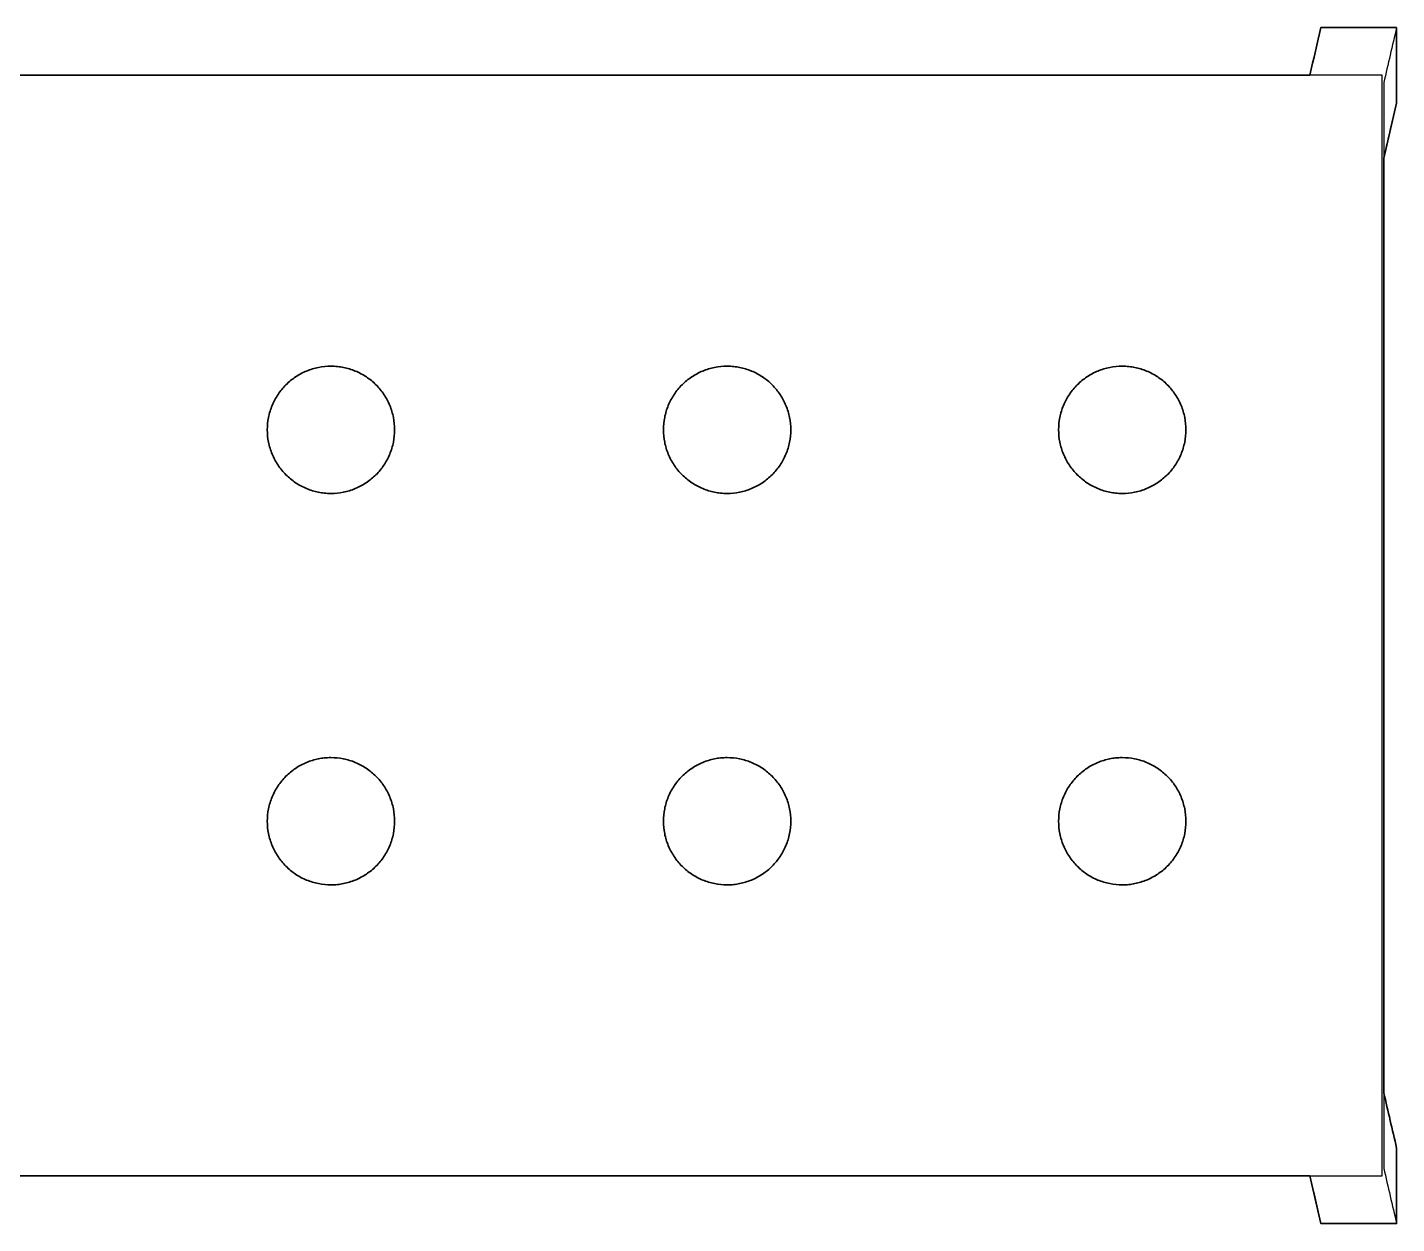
# Model space of a CAD drawing. Header units: millimetres. Extents: x 0 to 2951, y -1031 to 459.
# Drawn here: x 1396.5 to 1794.5, y -1030.7 to -682.9 of the extents above; entities that cross this region are included whole.
import ezdxf

# ---------------------------------------------------------------- set-up
doc = ezdxf.new("R2010")
doc.units = ezdxf.units.MM
doc.layers.add('Blocks', color=7, linetype='Continuous')
doc.layers.add('Blocks$Inner', color=7, linetype='Continuous', lineweight=25, true_color=0x007f00)
doc.layers.add('Blocks$Outline', color=7, linetype='Continuous', lineweight=35, true_color=0xff3f3f)

# ---------------------------------------------------------------- blocks, each defined once
blk = doc.blocks.new('Balcony Bench Top')
at = {"layer": 'Blocks$Inner'}
for points, degree in [([(99.42, 819.05), (99.42, -784.98)], 1), ([(419.49, -784.98), (419.49, 819.05)], 1), ([(99.42, -784.98), (94.8, -786.06), (90.18, -787.14), (85.57, -788.22)], 3), ([(99.42, -784.98), (99.42, -805.96)], 1), ([(419.49, -805.96), (419.49, -784.98)], 1), ([(419.49, -784.98), (424.11, -786.06), (428.73, -787.14), (433.35, -788.22)], 3), ([(85.57, -788.22), (85.57, -788.39), (85.57, -788.57), (85.57, -788.75)], 3), ([(85.57, -788.75), (85.57, -795.73), (85.57, -802.71), (85.57, -809.69)], 3), ([(433.35, -788.22), (433.35, -788.39), (433.35, -788.57), (433.35, -788.75)], 3), ([(433.35, -788.75), (433.35, -795.73), (433.35, -802.71), (433.35, -809.69)], 3), ([(101.62, -806.46), (96.27, -807.71), (90.92, -808.96), (85.57, -810.2)], 3), ([(99.42, -805.96), (419.49, -805.96)], 1), ([(102.82, -806.46), (102.42, -806.46), (102.02, -806.46), (101.62, -806.46)], 3), ([(112.81, -806.46), (107.13, -806.46), (103.04, -806.46), (102.82, -806.46)], 3), ([(107.55, -810.2), (112.91, -808.96), (118.26, -807.71), (123.62, -806.46)], 3), ([(123.62, -806.46), (120.02, -806.46), (116.41, -806.46), (112.81, -806.46)], 3), ([(395.29, -806.46), (304.73, -806.46), (214.18, -806.46), (123.62, -806.46)], 3), ([(395.29, -806.46), (400.65, -807.71), (406.01, -808.96), (411.36, -810.2)], 3), ([(406.11, -806.46), (402.5, -806.46), (398.9, -806.46), (395.29, -806.46)], 3), ([(416.1, -806.46), (415.87, -806.46), (411.78, -806.46), (406.11, -806.46)], 3), ([(417.29, -806.46), (416.89, -806.46), (416.5, -806.46), (416.1, -806.46)], 3), ([(433.35, -810.2), (428, -808.96), (422.64, -807.71), (417.29, -806.46)], 3), ([(85.57, -809.69), (85.57, -809.86), (85.57, -810.03), (85.57, -810.2)], 3), ([(85.57, -810.2), (85.86, -810.2), (86.15, -810.2), (86.44, -810.2)], 3), ([(86.44, -810.2), (106.83, -810.2), (107.19, -810.2), (107.55, -810.2)], 3), ([(411.36, -810.2), (411.72, -810.2), (412.08, -810.2), (412.44, -810.2)], 3), ([(412.44, -810.2), (419.12, -810.2), (425.79, -810.2), (432.47, -810.2)], 3), ([(432.47, -810.2), (432.76, -810.2), (433.05, -810.2), (433.35, -810.2)], 3), ([(433.35, -809.69), (433.35, -809.86), (433.35, -810.03), (433.35, -810.2)], 3)]:
    blk.add_open_spline(points, degree=degree, dxfattribs=at)
for points, knots in [([(184.16, -502.41), (184.09, -501.76), (184.05, -501.11), (184.05, -500.45), (184.05, -499.24), (184.17, -498.04), (184.41, -496.85), (184.65, -495.66), (185, -494.5), (185.47, -493.37), (185.93, -492.25), (186.5, -491.19), (187.17, -490.18), (187.85, -489.17), (188.62, -488.24), (189.48, -487.37), (190.33, -486.52), (191.27, -485.75), (192.27, -485.08), (193.29, -484.4), (194.35, -483.83), (195.48, -483.37), (196.6, -482.9), (197.76, -482.55), (198.95, -482.32), (200.14, -482.08), (201.34, -481.96), (202.55, -481.96), (203.77, -481.96), (204.97, -482.08), (206.17, -482.32), (207.36, -482.55), (208.51, -482.9), (209.63, -483.37), (210.75, -483.83), (211.82, -484.4), (212.83, -485.08), (213.84, -485.75), (214.77, -486.52), (215.63, -487.38), (216.49, -488.24), (217.26, -489.17), (217.93, -490.18), (218.61, -491.19), (219.18, -492.26), (219.65, -493.38), (220.11, -494.5), (220.46, -495.66), (220.7, -496.84), (220.81, -497.4), (220.89, -497.96), (220.95, -498.52)], [17, 17, 17, 17, 18, 18, 18, 19, 19, 19, 20, 20, 20, 21, 21, 21, 22, 22, 22, 23, 23, 23, 24, 24, 24, 25, 25, 25, 26, 26, 26, 27, 27, 27, 28, 28, 28, 29, 29, 29, 30, 30, 30, 31, 31, 31, 32, 32, 32, 33, 33, 33, 34, 34, 34, 34]), ([(334.76, -502.41), (334.83, -501.76), (334.86, -501.11), (334.86, -500.45), (334.86, -499.24), (334.74, -498.04), (334.5, -496.85), (334.27, -495.66), (333.91, -494.5), (333.45, -493.37), (332.98, -492.25), (332.41, -491.19), (331.74, -490.18), (331.07, -489.17), (330.3, -488.24), (329.44, -487.37), (328.58, -486.52), (327.65, -485.75), (326.64, -485.08), (325.63, -484.4), (324.56, -483.83), (323.44, -483.37), (322.31, -482.9), (321.16, -482.55), (319.96, -482.32), (318.78, -482.08), (317.57, -481.96), (316.36, -481.96), (315.15, -481.96), (313.94, -482.08), (312.74, -482.32), (311.56, -482.55), (310.4, -482.9), (309.29, -483.37), (308.16, -483.83), (307.09, -484.4), (306.08, -485.08), (305.07, -485.75), (304.14, -486.52), (303.28, -487.38), (302.42, -488.24), (301.65, -489.17), (300.98, -490.18), (300.3, -491.19), (299.73, -492.26), (299.27, -493.38), (298.8, -494.5), (298.45, -495.66), (298.22, -496.84), (298.11, -497.4), (298.02, -497.96), (297.96, -498.52)], [34, 34, 34, 34, 35, 35, 35, 36, 36, 36, 37, 37, 37, 38, 38, 38, 39, 39, 39, 40, 40, 40, 41, 41, 41, 42, 42, 42, 43, 43, 43, 44, 44, 44, 45, 45, 45, 46, 46, 46, 47, 47, 47, 48, 48, 48, 49, 49, 49, 50, 50, 50, 51, 51, 51, 51]), ([(220.95, -498.52), (221.02, -499.16), (221.05, -499.81), (221.05, -500.46), (221.05, -501.67), (220.94, -502.87), (220.7, -504.06), (220.46, -505.25), (220.11, -506.41), (219.65, -507.54), (219.18, -508.66), (218.61, -509.73), (217.94, -510.74), (217.27, -511.74), (216.5, -512.68), (215.64, -513.53), (214.78, -514.4), (213.85, -515.17), (212.83, -515.84), (211.83, -516.51), (210.77, -517.08), (209.65, -517.55), (208.52, -518.01), (207.36, -518.37), (206.17, -518.6), (204.98, -518.84), (203.78, -518.96), (202.57, -518.96), (201.35, -518.96), (200.15, -518.84), (198.96, -518.61), (197.76, -518.37), (196.6, -518.02), (195.48, -517.56), (194.36, -517.09), (193.3, -516.53), (192.29, -515.85), (191.28, -515.18), (190.34, -514.41), (189.48, -513.55), (188.62, -512.69), (187.86, -511.76), (187.18, -510.76), (186.51, -509.74), (185.93, -508.68), (185.47, -507.55), (185, -506.43), (184.65, -505.28), (184.41, -504.08), (184.3, -503.53), (184.22, -502.97), (184.16, -502.41)], [0, 0, 0, 0, 1, 1, 1, 2, 2, 2, 3, 3, 3, 4, 4, 4, 5, 5, 5, 6, 6, 6, 7, 7, 7, 8, 8, 8, 9, 9, 9, 10, 10, 10, 11, 11, 11, 12, 12, 12, 13, 13, 13, 14, 14, 14, 15, 15, 15, 16, 16, 16, 17, 17, 17, 17]), ([(297.96, -498.52), (297.89, -499.16), (297.86, -499.81), (297.86, -500.46), (297.86, -501.67), (297.98, -502.87), (298.21, -504.06), (298.45, -505.25), (298.8, -506.41), (299.27, -507.54), (299.73, -508.66), (300.3, -509.73), (300.97, -510.74), (301.65, -511.74), (302.41, -512.68), (303.27, -513.53), (304.13, -514.4), (305.07, -515.17), (306.08, -515.84), (307.09, -516.51), (308.15, -517.08), (309.27, -517.55), (310.39, -518.01), (311.55, -518.37), (312.74, -518.6), (313.93, -518.84), (315.13, -518.96), (316.35, -518.96), (317.56, -518.96), (318.76, -518.84), (319.96, -518.61), (321.15, -518.37), (322.31, -518.02), (323.43, -517.56), (324.55, -517.09), (325.61, -516.53), (326.62, -515.85), (327.64, -515.18), (328.57, -514.41), (329.44, -513.55), (330.29, -512.69), (331.06, -511.76), (331.73, -510.76), (332.41, -509.74), (332.98, -508.68), (333.45, -507.55), (333.91, -506.43), (334.26, -505.28), (334.5, -504.08), (334.61, -503.53), (334.7, -502.97), (334.76, -502.41)], [17, 17, 17, 17, 18, 18, 18, 19, 19, 19, 20, 20, 20, 21, 21, 21, 22, 22, 22, 23, 23, 23, 24, 24, 24, 25, 25, 25, 26, 26, 26, 27, 27, 27, 28, 28, 28, 29, 29, 29, 30, 30, 30, 31, 31, 31, 32, 32, 32, 33, 33, 33, 34, 34, 34, 34]), ([(184.16, -617.55), (184.09, -616.9), (184.05, -616.25), (184.05, -615.6), (184.05, -614.39), (184.17, -613.18), (184.41, -611.99), (184.65, -610.8), (185, -609.64), (185.47, -608.52), (185.93, -607.4), (186.5, -606.34), (187.17, -605.33), (187.85, -604.32), (188.62, -603.38), (189.48, -602.52), (190.33, -601.66), (191.27, -600.9), (192.27, -600.23), (193.29, -599.55), (194.35, -598.98), (195.48, -598.51), (196.6, -598.05), (197.76, -597.7), (198.95, -597.46), (200.14, -597.23), (201.34, -597.11), (202.55, -597.11), (203.77, -597.11), (204.97, -597.23), (206.17, -597.46), (207.36, -597.7), (208.51, -598.05), (209.63, -598.51), (210.75, -598.98), (211.82, -599.55), (212.83, -600.23), (213.84, -600.9), (214.77, -601.67), (215.63, -602.52), (216.49, -603.38), (217.26, -604.32), (217.93, -605.32), (218.61, -606.34), (219.18, -607.4), (219.65, -608.53), (220.11, -609.65), (220.46, -610.8), (220.7, -611.99), (220.81, -612.54), (220.89, -613.1), (220.95, -613.66)], [34, 34, 34, 34, 35, 35, 35, 36, 36, 36, 37, 37, 37, 38, 38, 38, 39, 39, 39, 40, 40, 40, 41, 41, 41, 42, 42, 42, 43, 43, 43, 44, 44, 44, 45, 45, 45, 46, 46, 46, 47, 47, 47, 48, 48, 48, 49, 49, 49, 50, 50, 50, 51, 51, 51, 51]), ([(334.76, -617.55), (334.83, -616.9), (334.86, -616.25), (334.86, -615.6), (334.86, -614.39), (334.74, -613.18), (334.5, -611.99), (334.27, -610.8), (333.91, -609.64), (333.45, -608.52), (332.98, -607.4), (332.41, -606.34), (331.74, -605.33), (331.07, -604.32), (330.3, -603.38), (329.44, -602.52), (328.58, -601.66), (327.65, -600.9), (326.64, -600.23), (325.63, -599.55), (324.56, -598.98), (323.44, -598.51), (322.31, -598.05), (321.16, -597.7), (319.96, -597.46), (318.78, -597.23), (317.57, -597.11), (316.36, -597.11), (315.15, -597.11), (313.94, -597.23), (312.74, -597.46), (311.56, -597.7), (310.4, -598.05), (309.29, -598.51), (308.16, -598.98), (307.09, -599.55), (306.08, -600.23), (305.07, -600.9), (304.14, -601.67), (303.28, -602.52), (302.42, -603.38), (301.65, -604.32), (300.98, -605.32), (300.3, -606.34), (299.73, -607.4), (299.27, -608.53), (298.8, -609.65), (298.45, -610.8), (298.22, -611.99), (298.11, -612.54), (298.02, -613.1), (297.96, -613.66)], [34, 34, 34, 34, 35, 35, 35, 36, 36, 36, 37, 37, 37, 38, 38, 38, 39, 39, 39, 40, 40, 40, 41, 41, 41, 42, 42, 42, 43, 43, 43, 44, 44, 44, 45, 45, 45, 46, 46, 46, 47, 47, 47, 48, 48, 48, 49, 49, 49, 50, 50, 50, 51, 51, 51, 51]), ([(220.95, -613.66), (221.02, -614.31), (221.05, -614.96), (221.05, -615.61), (221.05, -616.82), (220.94, -618.02), (220.7, -619.21), (220.46, -620.4), (220.11, -621.56), (219.65, -622.68), (219.18, -623.8), (218.61, -624.87), (217.94, -625.88), (217.27, -626.89), (216.5, -627.82), (215.64, -628.68), (214.78, -629.54), (213.85, -630.31), (212.83, -630.99), (211.83, -631.66), (210.77, -632.23), (209.65, -632.69), (208.52, -633.16), (207.36, -633.51), (206.17, -633.75), (204.98, -633.99), (203.78, -634.11), (202.57, -634.11), (201.35, -634.11), (200.15, -633.99), (198.96, -633.75), (197.76, -633.52), (196.6, -633.17), (195.48, -632.7), (194.36, -632.24), (193.3, -631.67), (192.29, -631), (191.28, -630.32), (190.34, -629.56), (189.48, -628.69), (188.62, -627.84), (187.86, -626.91), (187.18, -625.9), (186.51, -624.89), (185.93, -623.82), (185.47, -622.7), (185, -621.58), (184.65, -620.42), (184.41, -619.23), (184.3, -618.67), (184.22, -618.11), (184.16, -617.55)], [17, 17, 17, 17, 18, 18, 18, 19, 19, 19, 20, 20, 20, 21, 21, 21, 22, 22, 22, 23, 23, 23, 24, 24, 24, 25, 25, 25, 26, 26, 26, 27, 27, 27, 28, 28, 28, 29, 29, 29, 30, 30, 30, 31, 31, 31, 32, 32, 32, 33, 33, 33, 34, 34, 34, 34]), ([(297.96, -613.66), (297.89, -614.31), (297.86, -614.96), (297.86, -615.61), (297.86, -616.82), (297.98, -618.02), (298.21, -619.21), (298.45, -620.4), (298.8, -621.56), (299.27, -622.68), (299.73, -623.8), (300.3, -624.87), (300.97, -625.88), (301.65, -626.89), (302.41, -627.82), (303.27, -628.68), (304.13, -629.54), (305.07, -630.31), (306.08, -630.99), (307.09, -631.66), (308.15, -632.23), (309.27, -632.69), (310.39, -633.16), (311.55, -633.51), (312.74, -633.75), (313.93, -633.99), (315.13, -634.11), (316.35, -634.11), (317.56, -634.11), (318.76, -633.99), (319.96, -633.75), (321.15, -633.52), (322.31, -633.17), (323.43, -632.7), (324.55, -632.24), (325.61, -631.67), (326.62, -631), (327.64, -630.32), (328.57, -629.56), (329.44, -628.69), (330.29, -627.84), (331.06, -626.91), (331.73, -625.9), (332.41, -624.89), (332.98, -623.82), (333.45, -622.7), (333.91, -621.58), (334.26, -620.42), (334.5, -619.23), (334.61, -618.67), (334.7, -618.11), (334.76, -617.55)], [17, 17, 17, 17, 18, 18, 18, 19, 19, 19, 20, 20, 20, 21, 21, 21, 22, 22, 22, 23, 23, 23, 24, 24, 24, 25, 25, 25, 26, 26, 26, 27, 27, 27, 28, 28, 28, 29, 29, 29, 30, 30, 30, 31, 31, 31, 32, 32, 32, 33, 33, 33, 34, 34, 34, 34]), ([(184.16, -732.41), (184.09, -731.76), (184.05, -731.11), (184.05, -730.45), (184.05, -729.24), (184.17, -728.04), (184.41, -726.85), (184.65, -725.66), (185, -724.5), (185.47, -723.37), (185.93, -722.25), (186.5, -721.19), (187.17, -720.18), (187.85, -719.17), (188.62, -718.24), (189.48, -717.37), (190.33, -716.52), (191.27, -715.75), (192.27, -715.08), (193.29, -714.4), (194.35, -713.83), (195.48, -713.37), (196.6, -712.9), (197.76, -712.55), (198.95, -712.32), (200.14, -712.08), (201.34, -711.96), (202.55, -711.96), (203.77, -711.96), (204.97, -712.08), (206.17, -712.32), (207.36, -712.55), (208.51, -712.9), (209.63, -713.37), (210.75, -713.83), (211.82, -714.4), (212.83, -715.08), (213.84, -715.75), (214.77, -716.52), (215.63, -717.38), (216.49, -718.24), (217.26, -719.17), (217.93, -720.18), (218.61, -721.19), (219.18, -722.26), (219.65, -723.38), (220.11, -724.5), (220.46, -725.66), (220.7, -726.84), (220.81, -727.4), (220.89, -727.96), (220.95, -728.52)], [34, 34, 34, 34, 35, 35, 35, 36, 36, 36, 37, 37, 37, 38, 38, 38, 39, 39, 39, 40, 40, 40, 41, 41, 41, 42, 42, 42, 43, 43, 43, 44, 44, 44, 45, 45, 45, 46, 46, 46, 47, 47, 47, 48, 48, 48, 49, 49, 49, 50, 50, 50, 51, 51, 51, 51]), ([(334.76, -732.41), (334.83, -731.76), (334.86, -731.11), (334.86, -730.45), (334.86, -729.24), (334.74, -728.04), (334.5, -726.85), (334.27, -725.66), (333.91, -724.5), (333.45, -723.37), (332.98, -722.25), (332.41, -721.19), (331.74, -720.18), (331.07, -719.17), (330.3, -718.24), (329.44, -717.37), (328.58, -716.52), (327.65, -715.75), (326.64, -715.08), (325.63, -714.4), (324.56, -713.83), (323.44, -713.37), (322.31, -712.9), (321.16, -712.55), (319.96, -712.32), (318.78, -712.08), (317.57, -711.96), (316.36, -711.96), (315.15, -711.96), (313.94, -712.08), (312.74, -712.32), (311.56, -712.55), (310.4, -712.9), (309.29, -713.37), (308.16, -713.83), (307.09, -714.4), (306.08, -715.08), (305.07, -715.75), (304.14, -716.52), (303.28, -717.38), (302.42, -718.24), (301.65, -719.17), (300.98, -720.18), (300.3, -721.19), (299.73, -722.26), (299.27, -723.38), (298.8, -724.5), (298.45, -725.66), (298.22, -726.84), (298.11, -727.4), (298.02, -727.96), (297.96, -728.52)], [34, 34, 34, 34, 35, 35, 35, 36, 36, 36, 37, 37, 37, 38, 38, 38, 39, 39, 39, 40, 40, 40, 41, 41, 41, 42, 42, 42, 43, 43, 43, 44, 44, 44, 45, 45, 45, 46, 46, 46, 47, 47, 47, 48, 48, 48, 49, 49, 49, 50, 50, 50, 51, 51, 51, 51]), ([(220.95, -728.52), (221.02, -729.16), (221.05, -729.81), (221.05, -730.46), (221.05, -731.67), (220.94, -732.87), (220.7, -734.06), (220.46, -735.25), (220.11, -736.41), (219.65, -737.54), (219.18, -738.66), (218.61, -739.73), (217.94, -740.74), (217.27, -741.74), (216.5, -742.68), (215.64, -743.53), (214.78, -744.4), (213.85, -745.17), (212.83, -745.84), (211.83, -746.51), (210.77, -747.08), (209.65, -747.55), (208.52, -748.01), (207.36, -748.37), (206.17, -748.6), (204.98, -748.84), (203.78, -748.96), (202.57, -748.96), (201.35, -748.96), (200.15, -748.84), (198.96, -748.61), (197.76, -748.37), (196.6, -748.02), (195.48, -747.56), (194.36, -747.09), (193.3, -746.53), (192.29, -745.85), (191.28, -745.18), (190.34, -744.41), (189.48, -743.55), (188.62, -742.69), (187.86, -741.76), (187.18, -740.76), (186.51, -739.74), (185.93, -738.68), (185.47, -737.55), (185, -736.43), (184.65, -735.28), (184.41, -734.08), (184.3, -733.53), (184.22, -732.97), (184.16, -732.41)], [17, 17, 17, 17, 18, 18, 18, 19, 19, 19, 20, 20, 20, 21, 21, 21, 22, 22, 22, 23, 23, 23, 24, 24, 24, 25, 25, 25, 26, 26, 26, 27, 27, 27, 28, 28, 28, 29, 29, 29, 30, 30, 30, 31, 31, 31, 32, 32, 32, 33, 33, 33, 34, 34, 34, 34]), ([(297.96, -728.52), (297.89, -729.16), (297.86, -729.81), (297.86, -730.46), (297.86, -731.67), (297.98, -732.87), (298.21, -734.06), (298.45, -735.25), (298.8, -736.41), (299.27, -737.54), (299.73, -738.66), (300.3, -739.73), (300.97, -740.74), (301.65, -741.74), (302.41, -742.68), (303.27, -743.53), (304.13, -744.4), (305.07, -745.17), (306.08, -745.84), (307.09, -746.51), (308.15, -747.08), (309.27, -747.55), (310.39, -748.01), (311.55, -748.37), (312.74, -748.6), (313.93, -748.84), (315.13, -748.96), (316.35, -748.96), (317.56, -748.96), (318.76, -748.84), (319.96, -748.61), (321.15, -748.37), (322.31, -748.02), (323.43, -747.56), (324.55, -747.09), (325.61, -746.53), (326.62, -745.85), (327.64, -745.18), (328.57, -744.41), (329.44, -743.55), (330.29, -742.69), (331.06, -741.76), (331.73, -740.76), (332.41, -739.74), (332.98, -738.68), (333.45, -737.55), (333.91, -736.43), (334.26, -735.28), (334.5, -734.08), (334.61, -733.53), (334.7, -732.97), (334.76, -732.41)], [17, 17, 17, 17, 18, 18, 18, 19, 19, 19, 20, 20, 20, 21, 21, 21, 22, 22, 22, 23, 23, 23, 24, 24, 24, 25, 25, 25, 26, 26, 26, 27, 27, 27, 28, 28, 28, 29, 29, 29, 30, 30, 30, 31, 31, 31, 32, 32, 32, 33, 33, 33, 34, 34, 34, 34])]:
    blk.add_open_spline(points, degree=3, knots=knots, dxfattribs=at)
at = {"layer": 'Blocks$Outline'}
for points in [[(99.42, 819.05), (99.42, -784.98)], [(419.49, -784.98), (419.49, 819.05)], [(99.42, -784.98), (85.57, -788.22), (85.57, -788.75), (85.57, -809.69), (85.57, -810.2), (86.44, -810.2)], [(395.29, -806.46), (411.36, -810.2), (412.44, -810.2), (432.47, -810.2), (433.35, -810.2)]]:
    blk.add_lwpolyline(points, dxfattribs=at)
for points, knots in [([(220.95, -498.52), (221.02, -499.16), (221.05, -499.81), (221.05, -500.46), (221.05, -501.67), (220.94, -502.87), (220.7, -504.06), (220.46, -505.25), (220.11, -506.41), (219.65, -507.54), (219.18, -508.66), (218.61, -509.73), (217.94, -510.74), (217.27, -511.74), (216.5, -512.68), (215.64, -513.53), (214.78, -514.4), (213.85, -515.17), (212.83, -515.84), (211.83, -516.51), (210.77, -517.08), (209.65, -517.55), (208.52, -518.01), (207.36, -518.37), (206.17, -518.6), (204.98, -518.84), (203.78, -518.96), (202.57, -518.96), (201.35, -518.96), (200.15, -518.84), (198.96, -518.61), (197.76, -518.37), (196.6, -518.02), (195.48, -517.56), (194.36, -517.09), (193.3, -516.53), (192.29, -515.85), (191.28, -515.18), (190.34, -514.41), (189.48, -513.55), (188.62, -512.69), (187.86, -511.76), (187.18, -510.76), (186.51, -509.74), (185.93, -508.68), (185.47, -507.55), (185, -506.43), (184.65, -505.28), (184.41, -504.08), (184.3, -503.53), (184.22, -502.97), (184.16, -502.41), (184.09, -501.76), (184.05, -501.11), (184.05, -500.45), (184.05, -499.24), (184.17, -498.04), (184.41, -496.85), (184.65, -495.66), (185, -494.5), (185.47, -493.37), (185.93, -492.25), (186.5, -491.19), (187.17, -490.18), (187.85, -489.17), (188.62, -488.24), (189.48, -487.37), (190.33, -486.52), (191.27, -485.75), (192.27, -485.08), (193.29, -484.4), (194.35, -483.83), (195.48, -483.37), (196.6, -482.9), (197.76, -482.55), (198.95, -482.32), (200.14, -482.08), (201.34, -481.96), (202.55, -481.96), (203.77, -481.96), (204.97, -482.08), (206.17, -482.32), (207.36, -482.55), (208.51, -482.9), (209.63, -483.37), (210.75, -483.83), (211.82, -484.4), (212.83, -485.08), (213.84, -485.75), (214.77, -486.52), (215.63, -487.38), (216.49, -488.24), (217.26, -489.17), (217.93, -490.18), (218.61, -491.19), (219.18, -492.26), (219.65, -493.38), (220.11, -494.5), (220.46, -495.66), (220.7, -496.84), (220.81, -497.4), (220.89, -497.96), (220.95, -498.52)], [0, 0, 0, 0, 1, 1, 1, 2, 2, 2, 3, 3, 3, 4, 4, 4, 5, 5, 5, 6, 6, 6, 7, 7, 7, 8, 8, 8, 9, 9, 9, 10, 10, 10, 11, 11, 11, 12, 12, 12, 13, 13, 13, 14, 14, 14, 15, 15, 15, 16, 16, 16, 17, 17, 17, 18, 18, 18, 19, 19, 19, 20, 20, 20, 21, 21, 21, 22, 22, 22, 23, 23, 23, 24, 24, 24, 25, 25, 25, 26, 26, 26, 27, 27, 27, 28, 28, 28, 29, 29, 29, 30, 30, 30, 31, 31, 31, 32, 32, 32, 33, 33, 33, 34, 34, 34, 34]), ([(297.96, -498.52), (298.02, -497.96), (298.11, -497.4), (298.22, -496.84), (298.45, -495.66), (298.8, -494.5), (299.27, -493.38), (299.73, -492.26), (300.3, -491.19), (300.98, -490.18), (301.65, -489.17), (302.42, -488.24), (303.28, -487.38), (304.14, -486.52), (305.07, -485.75), (306.08, -485.08), (307.09, -484.4), (308.16, -483.83), (309.29, -483.37), (310.4, -482.9), (311.56, -482.55), (312.74, -482.32), (313.94, -482.08), (315.15, -481.96), (316.36, -481.96), (317.57, -481.96), (318.78, -482.08), (319.96, -482.32), (321.16, -482.55), (322.31, -482.9), (323.44, -483.37), (324.56, -483.83), (325.63, -484.4), (326.64, -485.08), (327.65, -485.75), (328.58, -486.52), (329.44, -487.37), (330.3, -488.24), (331.07, -489.17), (331.74, -490.18), (332.41, -491.19), (332.98, -492.25), (333.45, -493.37), (333.91, -494.5), (334.27, -495.66), (334.5, -496.85), (334.74, -498.04), (334.86, -499.24), (334.86, -500.45), (334.86, -501.11), (334.83, -501.76), (334.76, -502.41), (334.7, -502.97), (334.61, -503.53), (334.5, -504.08), (334.26, -505.28), (333.91, -506.43), (333.45, -507.55), (332.98, -508.68), (332.41, -509.74), (331.73, -510.76), (331.06, -511.76), (330.29, -512.69), (329.44, -513.55), (328.57, -514.41), (327.64, -515.18), (326.62, -515.85), (325.61, -516.53), (324.55, -517.09), (323.43, -517.56), (322.31, -518.02), (321.15, -518.37), (319.96, -518.61), (318.76, -518.84), (317.56, -518.96), (316.35, -518.96), (315.13, -518.96), (313.93, -518.84), (312.74, -518.6), (311.55, -518.37), (310.39, -518.01), (309.27, -517.55), (308.15, -517.08), (307.09, -516.51), (306.08, -515.84), (305.07, -515.17), (304.13, -514.4), (303.27, -513.53), (302.41, -512.68), (301.65, -511.74), (300.97, -510.74), (300.3, -509.73), (299.73, -508.66), (299.27, -507.54), (298.8, -506.41), (298.45, -505.25), (298.21, -504.06), (297.98, -502.87), (297.86, -501.67), (297.86, -500.46), (297.86, -499.81), (297.89, -499.16), (297.96, -498.52)], [-51, -51, -51, -51, -50, -50, -50, -49, -49, -49, -48, -48, -48, -47, -47, -47, -46, -46, -46, -45, -45, -45, -44, -44, -44, -43, -43, -43, -42, -42, -42, -41, -41, -41, -40, -40, -40, -39, -39, -39, -38, -38, -38, -37, -37, -37, -36, -36, -36, -35, -35, -35, -34, -34, -34, -33, -33, -33, -32, -32, -32, -31, -31, -31, -30, -30, -30, -29, -29, -29, -28, -28, -28, -27, -27, -27, -26, -26, -26, -25, -25, -25, -24, -24, -24, -23, -23, -23, -22, -22, -22, -21, -21, -21, -20, -20, -20, -19, -19, -19, -18, -18, -18, -17, -17, -17, -17]), ([(220.95, -613.66), (221.02, -614.31), (221.05, -614.96), (221.05, -615.61), (221.05, -616.82), (220.94, -618.02), (220.7, -619.21), (220.46, -620.4), (220.11, -621.56), (219.65, -622.68), (219.18, -623.8), (218.61, -624.87), (217.94, -625.88), (217.27, -626.89), (216.5, -627.82), (215.64, -628.68), (214.78, -629.54), (213.85, -630.31), (212.83, -630.99), (211.83, -631.66), (210.77, -632.23), (209.65, -632.69), (208.52, -633.16), (207.36, -633.51), (206.17, -633.75), (204.98, -633.99), (203.78, -634.11), (202.57, -634.11), (201.35, -634.11), (200.15, -633.99), (198.96, -633.75), (197.76, -633.52), (196.6, -633.17), (195.48, -632.7), (194.36, -632.24), (193.3, -631.67), (192.29, -631), (191.28, -630.32), (190.34, -629.56), (189.48, -628.69), (188.62, -627.84), (187.86, -626.91), (187.18, -625.9), (186.51, -624.89), (185.93, -623.82), (185.47, -622.7), (185, -621.58), (184.65, -620.42), (184.41, -619.23), (184.3, -618.67), (184.22, -618.11), (184.16, -617.55), (184.09, -616.9), (184.05, -616.25), (184.05, -615.6), (184.05, -614.39), (184.17, -613.18), (184.41, -611.99), (184.65, -610.8), (185, -609.64), (185.47, -608.52), (185.93, -607.4), (186.5, -606.34), (187.17, -605.33), (187.85, -604.32), (188.62, -603.38), (189.48, -602.52), (190.33, -601.66), (191.27, -600.9), (192.27, -600.23), (193.29, -599.55), (194.35, -598.98), (195.48, -598.51), (196.6, -598.05), (197.76, -597.7), (198.95, -597.46), (200.14, -597.23), (201.34, -597.11), (202.55, -597.11), (203.77, -597.11), (204.97, -597.23), (206.17, -597.46), (207.36, -597.7), (208.51, -598.05), (209.63, -598.51), (210.75, -598.98), (211.82, -599.55), (212.83, -600.23), (213.84, -600.9), (214.77, -601.67), (215.63, -602.52), (216.49, -603.38), (217.26, -604.32), (217.93, -605.32), (218.61, -606.34), (219.18, -607.4), (219.65, -608.53), (220.11, -609.65), (220.46, -610.8), (220.7, -611.99), (220.81, -612.54), (220.89, -613.1), (220.95, -613.66)], [17, 17, 17, 17, 18, 18, 18, 19, 19, 19, 20, 20, 20, 21, 21, 21, 22, 22, 22, 23, 23, 23, 24, 24, 24, 25, 25, 25, 26, 26, 26, 27, 27, 27, 28, 28, 28, 29, 29, 29, 30, 30, 30, 31, 31, 31, 32, 32, 32, 33, 33, 33, 34, 34, 34, 35, 35, 35, 36, 36, 36, 37, 37, 37, 38, 38, 38, 39, 39, 39, 40, 40, 40, 41, 41, 41, 42, 42, 42, 43, 43, 43, 44, 44, 44, 45, 45, 45, 46, 46, 46, 47, 47, 47, 48, 48, 48, 49, 49, 49, 50, 50, 50, 51, 51, 51, 51]), ([(297.96, -613.66), (298.02, -613.1), (298.11, -612.54), (298.22, -611.99), (298.45, -610.8), (298.8, -609.65), (299.27, -608.53), (299.73, -607.4), (300.3, -606.34), (300.98, -605.32), (301.65, -604.32), (302.42, -603.38), (303.28, -602.52), (304.14, -601.67), (305.07, -600.9), (306.08, -600.23), (307.09, -599.55), (308.16, -598.98), (309.29, -598.51), (310.4, -598.05), (311.56, -597.7), (312.74, -597.46), (313.94, -597.23), (315.15, -597.11), (316.36, -597.11), (317.57, -597.11), (318.78, -597.23), (319.96, -597.46), (321.16, -597.7), (322.31, -598.05), (323.44, -598.51), (324.56, -598.98), (325.63, -599.55), (326.64, -600.23), (327.65, -600.9), (328.58, -601.66), (329.44, -602.52), (330.3, -603.38), (331.07, -604.32), (331.74, -605.33), (332.41, -606.34), (332.98, -607.4), (333.45, -608.52), (333.91, -609.64), (334.27, -610.8), (334.5, -611.99), (334.74, -613.18), (334.86, -614.39), (334.86, -615.6), (334.86, -616.25), (334.83, -616.9), (334.76, -617.55), (334.7, -618.11), (334.61, -618.67), (334.5, -619.23), (334.26, -620.42), (333.91, -621.58), (333.45, -622.7), (332.98, -623.82), (332.41, -624.89), (331.73, -625.9), (331.06, -626.91), (330.29, -627.84), (329.44, -628.69), (328.57, -629.56), (327.64, -630.32), (326.62, -631), (325.61, -631.67), (324.55, -632.24), (323.43, -632.7), (322.31, -633.17), (321.15, -633.52), (319.96, -633.75), (318.76, -633.99), (317.56, -634.11), (316.35, -634.11), (315.13, -634.11), (313.93, -633.99), (312.74, -633.75), (311.55, -633.51), (310.39, -633.16), (309.27, -632.69), (308.15, -632.23), (307.09, -631.66), (306.08, -630.99), (305.07, -630.31), (304.13, -629.54), (303.27, -628.68), (302.41, -627.82), (301.65, -626.89), (300.97, -625.88), (300.3, -624.87), (299.73, -623.8), (299.27, -622.68), (298.8, -621.56), (298.45, -620.4), (298.21, -619.21), (297.98, -618.02), (297.86, -616.82), (297.86, -615.61), (297.86, -614.96), (297.89, -614.31), (297.96, -613.66)], [-51, -51, -51, -51, -50, -50, -50, -49, -49, -49, -48, -48, -48, -47, -47, -47, -46, -46, -46, -45, -45, -45, -44, -44, -44, -43, -43, -43, -42, -42, -42, -41, -41, -41, -40, -40, -40, -39, -39, -39, -38, -38, -38, -37, -37, -37, -36, -36, -36, -35, -35, -35, -34, -34, -34, -33, -33, -33, -32, -32, -32, -31, -31, -31, -30, -30, -30, -29, -29, -29, -28, -28, -28, -27, -27, -27, -26, -26, -26, -25, -25, -25, -24, -24, -24, -23, -23, -23, -22, -22, -22, -21, -21, -21, -20, -20, -20, -19, -19, -19, -18, -18, -18, -17, -17, -17, -17]), ([(220.95, -728.52), (221.02, -729.16), (221.05, -729.81), (221.05, -730.46), (221.05, -731.67), (220.94, -732.87), (220.7, -734.06), (220.46, -735.25), (220.11, -736.41), (219.65, -737.54), (219.18, -738.66), (218.61, -739.73), (217.94, -740.74), (217.27, -741.74), (216.5, -742.68), (215.64, -743.53), (214.78, -744.4), (213.85, -745.17), (212.83, -745.84), (211.83, -746.51), (210.77, -747.08), (209.65, -747.55), (208.52, -748.01), (207.36, -748.37), (206.17, -748.6), (204.98, -748.84), (203.78, -748.96), (202.57, -748.96), (201.35, -748.96), (200.15, -748.84), (198.96, -748.61), (197.76, -748.37), (196.6, -748.02), (195.48, -747.56), (194.36, -747.09), (193.3, -746.53), (192.29, -745.85), (191.28, -745.18), (190.34, -744.41), (189.48, -743.55), (188.62, -742.69), (187.86, -741.76), (187.18, -740.76), (186.51, -739.74), (185.93, -738.68), (185.47, -737.55), (185, -736.43), (184.65, -735.28), (184.41, -734.08), (184.3, -733.53), (184.22, -732.97), (184.16, -732.41), (184.09, -731.76), (184.05, -731.11), (184.05, -730.45), (184.05, -729.24), (184.17, -728.04), (184.41, -726.85), (184.65, -725.66), (185, -724.5), (185.47, -723.37), (185.93, -722.25), (186.5, -721.19), (187.17, -720.18), (187.85, -719.17), (188.62, -718.24), (189.48, -717.37), (190.33, -716.52), (191.27, -715.75), (192.27, -715.08), (193.29, -714.4), (194.35, -713.83), (195.48, -713.37), (196.6, -712.9), (197.76, -712.55), (198.95, -712.32), (200.14, -712.08), (201.34, -711.96), (202.55, -711.96), (203.77, -711.96), (204.97, -712.08), (206.17, -712.32), (207.36, -712.55), (208.51, -712.9), (209.63, -713.37), (210.75, -713.83), (211.82, -714.4), (212.83, -715.08), (213.84, -715.75), (214.77, -716.52), (215.63, -717.38), (216.49, -718.24), (217.26, -719.17), (217.93, -720.18), (218.61, -721.19), (219.18, -722.26), (219.65, -723.38), (220.11, -724.5), (220.46, -725.66), (220.7, -726.84), (220.81, -727.4), (220.89, -727.96), (220.95, -728.52)], [17, 17, 17, 17, 18, 18, 18, 19, 19, 19, 20, 20, 20, 21, 21, 21, 22, 22, 22, 23, 23, 23, 24, 24, 24, 25, 25, 25, 26, 26, 26, 27, 27, 27, 28, 28, 28, 29, 29, 29, 30, 30, 30, 31, 31, 31, 32, 32, 32, 33, 33, 33, 34, 34, 34, 35, 35, 35, 36, 36, 36, 37, 37, 37, 38, 38, 38, 39, 39, 39, 40, 40, 40, 41, 41, 41, 42, 42, 42, 43, 43, 43, 44, 44, 44, 45, 45, 45, 46, 46, 46, 47, 47, 47, 48, 48, 48, 49, 49, 49, 50, 50, 50, 51, 51, 51, 51]), ([(297.96, -728.52), (298.02, -727.96), (298.11, -727.4), (298.22, -726.84), (298.45, -725.66), (298.8, -724.5), (299.27, -723.38), (299.73, -722.26), (300.3, -721.19), (300.98, -720.18), (301.65, -719.17), (302.42, -718.24), (303.28, -717.38), (304.14, -716.52), (305.07, -715.75), (306.08, -715.08), (307.09, -714.4), (308.16, -713.83), (309.29, -713.37), (310.4, -712.9), (311.56, -712.55), (312.74, -712.32), (313.94, -712.08), (315.15, -711.96), (316.36, -711.96), (317.57, -711.96), (318.78, -712.08), (319.96, -712.32), (321.16, -712.55), (322.31, -712.9), (323.44, -713.37), (324.56, -713.83), (325.63, -714.4), (326.64, -715.08), (327.65, -715.75), (328.58, -716.52), (329.44, -717.37), (330.3, -718.24), (331.07, -719.17), (331.74, -720.18), (332.41, -721.19), (332.98, -722.25), (333.45, -723.37), (333.91, -724.5), (334.27, -725.66), (334.5, -726.85), (334.74, -728.04), (334.86, -729.24), (334.86, -730.45), (334.86, -731.11), (334.83, -731.76), (334.76, -732.41), (334.7, -732.97), (334.61, -733.53), (334.5, -734.08), (334.26, -735.28), (333.91, -736.43), (333.45, -737.55), (332.98, -738.68), (332.41, -739.74), (331.73, -740.76), (331.06, -741.76), (330.29, -742.69), (329.44, -743.55), (328.57, -744.41), (327.64, -745.18), (326.62, -745.85), (325.61, -746.53), (324.55, -747.09), (323.43, -747.56), (322.31, -748.02), (321.15, -748.37), (319.96, -748.61), (318.76, -748.84), (317.56, -748.96), (316.35, -748.96), (315.13, -748.96), (313.93, -748.84), (312.74, -748.6), (311.55, -748.37), (310.39, -748.01), (309.27, -747.55), (308.15, -747.08), (307.09, -746.51), (306.08, -745.84), (305.07, -745.17), (304.13, -744.4), (303.27, -743.53), (302.41, -742.68), (301.65, -741.74), (300.97, -740.74), (300.3, -739.73), (299.73, -738.66), (299.27, -737.54), (298.8, -736.41), (298.45, -735.25), (298.21, -734.06), (297.98, -732.87), (297.86, -731.67), (297.86, -730.46), (297.86, -729.81), (297.89, -729.16), (297.96, -728.52)], [-51, -51, -51, -51, -50, -50, -50, -49, -49, -49, -48, -48, -48, -47, -47, -47, -46, -46, -46, -45, -45, -45, -44, -44, -44, -43, -43, -43, -42, -42, -42, -41, -41, -41, -40, -40, -40, -39, -39, -39, -38, -38, -38, -37, -37, -37, -36, -36, -36, -35, -35, -35, -34, -34, -34, -33, -33, -33, -32, -32, -32, -31, -31, -31, -30, -30, -30, -29, -29, -29, -28, -28, -28, -27, -27, -27, -26, -26, -26, -25, -25, -25, -24, -24, -24, -23, -23, -23, -22, -22, -22, -21, -21, -21, -20, -20, -20, -19, -19, -19, -18, -18, -18, -17, -17, -17, -17]), ([(433.35, -810.2), (433.35, -810.03), (433.35, -809.86), (433.35, -809.69), (433.35, -802.71), (433.35, -795.73), (433.35, -788.75), (433.35, -788.57), (433.35, -788.39), (433.35, -788.22), (428.73, -787.14), (424.11, -786.06), (419.49, -784.98)], [-4, -4, -4, -4, -3, -3, -3, -2, -2, -2, -1, -1, -1, 0, 0, 0, 0]), ([(86.44, -810.2), (106.83, -810.2), (107.19, -810.2), (107.55, -810.2), (112.91, -808.96), (118.26, -807.71), (123.62, -806.46)], [-2, -2, -2, -2, -1, -1, -1, 0, 0, 0, 0])]:
    blk.add_open_spline(points, degree=3, knots=knots, dxfattribs=at)
blk.add_open_spline([(123.62, -806.46), (214.18, -806.46), (304.73, -806.46), (395.29, -806.46)], degree=3, dxfattribs=at)

msp = doc.modelspace()

# ---------------------------------------------------------------- block references
at = {"layer": 'Blocks', "rotation": 89.99999999999991}
msp.add_blockref('Balcony Bench Top', (984.27, -1116.23), dxfattribs=at)

doc.saveas('drawing.dxf')
